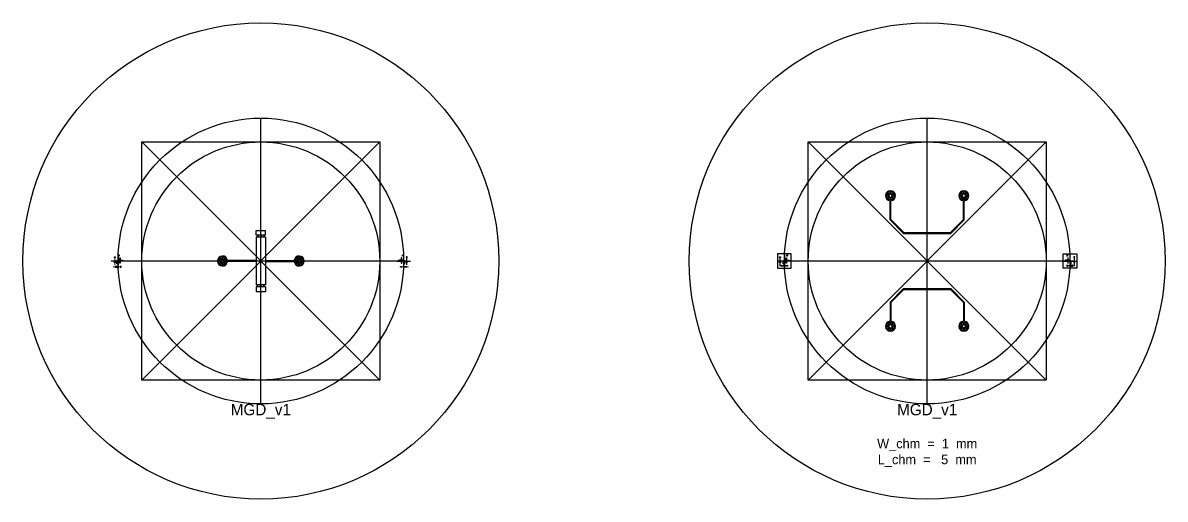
# Model space of a CAD drawing. Header units: millimetres. Extents: x 152971 to 413305, y 107628 to 297981.
# Drawn here: x 152971 to 272971, y 247981 to 297981 of the extents above; entities that cross this region are included whole.
import ezdxf

# ---------------------------------------------------------------- set-up
doc = ezdxf.new("R2010")
doc.units = ezdxf.units.MM
doc.layers.add('CLEAR', color=140, linetype='Continuous')
doc.layers.add('MASK', color=20, linetype='Continuous')
doc.styles.get("Standard").update_dxf_attribs({"font": 'Arial.ttf'})

msp = doc.modelspace()

# ---------------------------------------------------------------- linework, layer by layer
for p, q in [((177971, 257981), (177971, 287981)), ((247971, 257981), (247971, 287981)), ((165471, 285481), (190471, 260481)), ((190471, 285481), (165471, 260481)), ((235471, 285481), (260471, 260481)), ((260471, 285481), (235471, 260481)), ((162971, 273744), (162971, 272219)), ((192971, 273744), (192971, 272219)), ((232971, 273744), (232971, 272219)), ((262971, 273744), (262971, 272219)), ((163686, 272981), (162255, 272981)), ((193301, 272981), (162640, 272981)), ((193301, 272981), (162640, 272981)), ((192255, 272981), (193686, 272981)), ((233686, 272981), (232255, 272981)), ((263301, 272981), (232640, 272981)), ((263301, 272981), (232640, 272981)), ((262255, 272981), (263686, 272981))]:
    msp.add_line(p, q)
for points in [[(165471, 285481), (190471, 285481), (190471, 260481), (165471, 260481)], [(235471, 285481), (260471, 285481), (260471, 260481), (235471, 260481)]]:
    msp.add_lwpolyline(points, close=True)
for centre, radius in [((177971, 272981), 25000), ((247971, 272981), 25000), ((177971, 272981), 15000), ((247971, 272981), 15000), ((177971, 272981), 12500), ((247971, 272981), 12500)]:
    msp.add_circle(centre, radius)
for p in [(192640, 272981), (262640, 272981)]:
    msp.add_point(p)
at = {"layer": 'CLEAR'}
for p, q in [((244068, 277307), (244068, 279309)), ((244168, 277348), (244168, 279309)), ((251773, 277348), (251773, 279309)), ((251873, 277307), (251873, 279309)), ((245471, 275881), (244068, 277307)), ((245513, 275981), (244168, 277348)), ((250429, 275981), (251773, 277348)), ((250471, 275881), (251873, 277307)), ((177471, 276181), (178471, 276181)), ((177471, 275681), (177471, 276181)), ((178471, 275681), (178471, 276181)), ((177613, 275681), (177471, 275681)), ((177471, 275481), (177471, 273031)), ((177613, 275481), (177471, 275481)), ((177613, 275681), (177613, 275481)), ((177946, 275681), (177663, 275681)), ((177663, 275681), (177663, 275481)), ((177946, 275481), (177663, 275481)), ((177946, 275681), (177946, 275481)), ((178279, 275681), (177996, 275681)), ((177996, 275681), (177996, 275481)), ((178279, 275481), (177996, 275481)), ((178279, 275681), (178279, 275481)), ((178471, 275681), (178329, 275681)), ((178329, 275681), (178329, 275481)), ((178471, 275481), (178329, 275481)), ((178471, 275481), (178471, 273031)), ((245471, 275881), (250471, 275881)), ((245513, 275981), (250429, 275981)), ((163086, 273494), (163086, 273619)), ((163086, 273619), (163101, 273619)), ((163101, 273619), (163101, 273494)), ((192840, 273619), (192840, 273494)), ((192855, 273619), (192840, 273619)), ((192855, 273494), (192855, 273619)), ((232255, 273744), (232255, 272219)), ((233686, 273744), (232255, 273744)), ((233686, 272219), (233686, 273744)), ((262255, 273744), (263686, 273744)), ((262255, 272219), (262255, 273744)), ((263686, 273744), (263686, 272219)), ((162524, 272412), (162524, 272319)), ((162539, 272412), (162524, 272412)), ((162539, 272319), (162539, 272412)), ((162561, 272412), (162561, 272350)), ((162576, 272412), (162561, 272412)), ((162576, 272350), (162576, 272412)), ((162593, 273407), (162686, 273407)), ((162593, 273392), (162593, 273407)), ((162686, 273392), (162593, 273392)), ((162593, 273370), (162655, 273370)), ((162593, 273355), (162593, 273370)), ((162655, 273355), (162593, 273355)), ((162593, 273332), (162655, 273332)), ((162593, 273317), (162593, 273332)), ((162655, 273317), (162593, 273317)), ((162593, 273295), (162655, 273295)), ((162593, 273280), (162593, 273295)), ((162655, 273280), (162593, 273280)), ((162593, 273257), (162655, 273257)), ((162593, 273242), (162593, 273257)), ((162655, 273242), (162593, 273242)), ((162593, 273220), (162686, 273220)), ((162593, 273205), (162593, 273220)), ((162686, 273205), (162593, 273205)), ((162593, 273182), (162655, 273182)), ((162593, 273167), (162593, 273182)), ((162655, 273167), (162593, 273167)), ((162593, 273145), (162655, 273145)), ((162593, 273130), (162593, 273145)), ((162655, 273130), (162593, 273130)), ((162593, 273107), (162655, 273107)), ((162593, 273092), (162593, 273107)), ((162655, 273092), (162593, 273092)), ((162593, 273070), (162655, 273070)), ((162593, 273055), (162593, 273070)), ((162655, 273055), (162593, 273055)), ((162593, 273032), (162718, 273032)), ((162593, 273017), (162593, 273032)), ((162718, 273017), (162593, 273017)), ((162593, 272995), (162655, 272995)), ((162593, 272980), (162593, 272995)), ((162655, 272980), (162593, 272980)), ((162593, 272957), (162655, 272957)), ((162593, 272942), (162593, 272957)), ((162655, 272942), (162593, 272942)), ((162593, 272920), (162655, 272920)), ((162593, 272905), (162593, 272920)), ((162655, 272905), (162593, 272905)), ((162593, 272882), (162655, 272882)), ((162593, 272867), (162593, 272882)), ((162655, 272867), (162593, 272867)), ((162593, 272845), (162686, 272845)), ((162593, 272830), (162593, 272845)), ((162686, 272830), (162593, 272830)), ((162593, 272807), (162655, 272807)), ((162593, 272792), (162593, 272807)), ((162655, 272792), (162593, 272792)), ((162593, 272770), (162655, 272770)), ((162593, 272755), (162593, 272770)), ((162655, 272755), (162593, 272755)), ((162593, 272732), (162655, 272732)), ((162593, 272717), (162593, 272732)), ((162655, 272717), (162593, 272717)), ((162593, 272695), (162655, 272695)), ((162593, 272680), (162593, 272695)), ((162655, 272680), (162593, 272680)), ((162593, 272657), (162686, 272657)), ((162593, 272642), (162593, 272657)), ((162686, 272642), (162593, 272642)), ((162599, 272412), (162599, 272350)), ((162614, 272412), (162599, 272412)), ((162614, 272350), (162614, 272412)), ((162636, 272412), (162636, 272350)), ((162651, 272412), (162636, 272412)), ((162651, 272350), (162651, 272412)), ((162655, 273370), (162655, 273355)), ((162655, 273332), (162655, 273317)), ((162655, 273295), (162655, 273280)), ((162655, 273257), (162655, 273242)), ((162655, 273182), (162655, 273167)), ((162655, 273145), (162655, 273130)), ((162655, 273107), (162655, 273092)), ((162655, 273070), (162655, 273055)), ((162655, 272995), (162655, 272980)), ((162655, 272957), (162655, 272942)), ((162655, 272920), (162655, 272905)), ((162655, 272882), (162655, 272867)), ((162655, 272807), (162655, 272792)), ((162655, 272770), (162655, 272755)), ((162655, 272732), (162655, 272717)), ((162655, 272695), (162655, 272680)), ((162674, 272412), (162674, 272350)), ((162689, 272412), (162674, 272412)), ((162686, 273407), (162686, 273392)), ((162686, 273220), (162686, 273205)), ((162686, 272845), (162686, 272830)), ((162686, 272657), (162686, 272642)), ((162689, 272350), (162689, 272412)), ((162711, 272412), (162711, 272319)), ((162726, 272412), (162711, 272412)), ((162718, 273032), (162718, 273017)), ((162726, 272319), (162726, 272412)), ((162749, 272412), (162749, 272350)), ((162764, 272412), (162749, 272412)), ((162764, 272350), (162764, 272412)), ((162786, 272412), (162786, 272350)), ((162801, 272412), (162786, 272412)), ((162801, 272350), (162801, 272412)), ((162824, 272412), (162824, 272350)), ((162839, 272412), (162824, 272412)), ((162839, 272350), (162839, 272412)), ((162847, 272887), (162880, 272887)), ((162847, 272692), (162847, 272887)), ((162880, 272692), (162847, 272692)), ((162861, 272412), (162861, 272350)), ((162876, 272412), (162861, 272412)), ((162876, 272350), (162876, 272412)), ((162880, 272816), (162965, 272901)), ((162880, 272887), (162880, 272816)), ((162880, 272763), (162880, 272692)), ((162880, 272763), (162965, 272678)), ((162899, 273056), (163149, 273056)), ((162899, 272994), (162899, 273056)), ((163149, 272994), (162899, 272994)), ((162899, 272790), (162988, 272878)), ((162899, 272790), (162988, 272701)), ((162899, 272412), (162899, 272287)), ((162914, 272412), (162899, 272412)), ((162914, 272287), (162914, 272412)), ((162936, 272412), (162936, 272350)), ((162951, 272412), (162936, 272412)), ((162951, 272350), (162951, 272412)), ((162965, 272901), (162988, 272878)), ((162965, 272678), (162988, 272701)), ((162974, 272412), (162974, 272350)), ((162989, 272412), (162974, 272412)), ((162989, 272350), (162989, 272412)), ((163011, 272412), (163011, 272350)), ((163026, 272412), (163011, 272412)), ((163026, 272350), (163026, 272412)), ((163049, 272412), (163049, 272350)), ((163064, 272412), (163049, 272412)), ((163064, 272350), (163064, 272412)), ((163101, 273494), (163086, 273494)), ((163086, 272412), (163086, 272319)), ((163101, 272412), (163086, 272412)), ((163101, 272319), (163101, 272412)), ((163124, 272412), (163124, 272350)), ((163139, 272412), (163124, 272412)), ((163139, 272350), (163139, 272412)), ((163149, 273056), (163149, 273306)), ((163149, 273306), (163211, 273306)), ((163149, 272744), (163149, 272994)), ((163211, 272744), (163149, 272744)), ((163161, 272412), (163161, 272350)), ((163176, 272412), (163161, 272412)), ((163176, 272350), (163176, 272412)), ((163199, 272412), (163199, 272350)), ((163214, 272412), (163199, 272412)), ((163211, 273306), (163211, 273056)), ((163211, 273056), (163461, 273056)), ((163461, 272994), (163211, 272994)), ((163211, 272994), (163211, 272744)), ((163214, 272350), (163214, 272412)), ((163236, 272412), (163236, 272350)), ((163251, 272412), (163236, 272412)), ((163251, 272350), (163251, 272412)), ((163274, 272412), (163274, 272319)), ((163289, 272412), (163274, 272412)), ((163289, 272319), (163289, 272412)), ((163461, 273056), (163461, 272994)), ((177471, 273031), (174468, 273031)), ((177471, 272931), (174468, 272931)), ((177471, 272931), (177471, 270481)), ((178471, 273031), (181473, 273031)), ((178471, 272931), (178471, 270481)), ((178471, 272931), (181473, 272931)), ((192730, 273056), (192480, 273056)), ((192480, 273056), (192480, 272994)), ((192480, 272994), (192730, 272994)), ((192653, 272319), (192653, 272412)), ((192653, 272412), (192668, 272412)), ((192668, 272412), (192668, 272319)), ((192690, 272350), (192690, 272412)), ((192690, 272412), (192705, 272412)), ((192705, 272412), (192705, 272350)), ((192728, 272350), (192728, 272412)), ((192728, 272412), (192743, 272412)), ((192793, 273306), (192730, 273306)), ((192730, 273306), (192730, 273056)), ((192730, 272994), (192730, 272744)), ((192730, 272744), (192793, 272744)), ((192743, 272412), (192743, 272350)), ((192765, 272350), (192765, 272412)), ((192765, 272412), (192780, 272412)), ((192780, 272412), (192780, 272350)), ((192793, 273056), (192793, 273306)), ((193043, 273056), (192793, 273056)), ((192793, 272744), (192793, 272994)), ((192793, 272994), (193043, 272994)), ((192803, 272350), (192803, 272412)), ((192803, 272412), (192818, 272412)), ((192818, 272412), (192818, 272350)), ((192840, 273494), (192855, 273494)), ((192840, 272319), (192840, 272412)), ((192840, 272412), (192855, 272412)), ((192855, 272412), (192855, 272319)), ((192878, 272350), (192878, 272412)), ((192878, 272412), (192893, 272412)), ((192893, 272412), (192893, 272350)), ((192915, 272350), (192915, 272412)), ((192915, 272412), (192930, 272412)), ((192930, 272412), (192930, 272350)), ((192953, 272350), (192953, 272412)), ((192953, 272412), (192968, 272412)), ((192977, 272901), (192954, 272878)), ((193042, 272790), (192954, 272878)), ((193042, 272790), (192954, 272701)), ((192977, 272678), (192954, 272701)), ((192968, 272412), (192968, 272350)), ((193062, 272816), (192977, 272901)), ((193062, 272763), (192977, 272678)), ((192990, 272350), (192990, 272412)), ((192990, 272412), (193005, 272412)), ((193005, 272412), (193005, 272350)), ((193028, 272287), (193028, 272412)), ((193028, 272412), (193043, 272412)), ((193043, 272994), (193043, 273056)), ((193043, 272412), (193043, 272287)), ((193094, 272887), (193062, 272887)), ((193062, 272887), (193062, 272816)), ((193062, 272763), (193062, 272692)), ((193062, 272692), (193094, 272692)), ((193065, 272350), (193065, 272412)), ((193065, 272412), (193080, 272412)), ((193080, 272412), (193080, 272350)), ((193094, 272692), (193094, 272887)), ((193103, 272350), (193103, 272412)), ((193103, 272412), (193118, 272412)), ((193118, 272412), (193118, 272350)), ((193140, 272350), (193140, 272412)), ((193140, 272412), (193155, 272412)), ((193155, 272412), (193155, 272350)), ((193178, 272350), (193178, 272412)), ((193178, 272412), (193193, 272412)), ((193193, 272412), (193193, 272350)), ((193215, 272319), (193215, 272412)), ((193215, 272412), (193230, 272412)), ((193349, 273032), (193224, 273032)), ((193224, 273032), (193224, 273017)), ((193224, 273017), (193349, 273017)), ((193230, 272412), (193230, 272319)), ((193253, 272350), (193253, 272412)), ((193253, 272412), (193268, 272412)), ((193349, 273407), (193255, 273407)), ((193255, 273407), (193255, 273392)), ((193255, 273392), (193349, 273392)), ((193349, 273220), (193255, 273220)), ((193255, 273220), (193255, 273205)), ((193255, 273205), (193349, 273205)), ((193349, 272845), (193255, 272845)), ((193255, 272845), (193255, 272830)), ((193255, 272830), (193349, 272830)), ((193349, 272657), (193255, 272657)), ((193255, 272657), (193255, 272642)), ((193255, 272642), (193349, 272642)), ((193268, 272412), (193268, 272350)), ((193349, 273370), (193286, 273370)), ((193286, 273370), (193286, 273355)), ((193286, 273355), (193349, 273355)), ((193349, 273332), (193286, 273332)), ((193286, 273332), (193286, 273317)), ((193286, 273317), (193349, 273317)), ((193349, 273295), (193286, 273295)), ((193286, 273295), (193286, 273280)), ((193286, 273280), (193349, 273280)), ((193349, 273257), (193286, 273257)), ((193286, 273257), (193286, 273242)), ((193286, 273242), (193349, 273242)), ((193349, 273182), (193286, 273182)), ((193286, 273182), (193286, 273167)), ((193286, 273167), (193349, 273167)), ((193349, 273145), (193286, 273145)), ((193286, 273145), (193286, 273130)), ((193286, 273130), (193349, 273130)), ((193349, 273107), (193286, 273107)), ((193286, 273107), (193286, 273092)), ((193286, 273092), (193349, 273092)), ((193349, 273070), (193286, 273070)), ((193286, 273070), (193286, 273055)), ((193286, 273055), (193349, 273055)), ((193349, 272995), (193286, 272995)), ((193286, 272995), (193286, 272980)), ((193286, 272980), (193349, 272980)), ((193349, 272957), (193286, 272957)), ((193286, 272957), (193286, 272942)), ((193286, 272942), (193349, 272942)), ((193349, 272920), (193286, 272920)), ((193286, 272920), (193286, 272905)), ((193286, 272905), (193349, 272905)), ((193349, 272882), (193286, 272882)), ((193286, 272882), (193286, 272867)), ((193286, 272867), (193349, 272867)), ((193349, 272807), (193286, 272807)), ((193286, 272807), (193286, 272792)), ((193286, 272792), (193349, 272792)), ((193349, 272770), (193286, 272770)), ((193286, 272770), (193286, 272755)), ((193286, 272755), (193349, 272755)), ((193349, 272732), (193286, 272732)), ((193286, 272732), (193286, 272717)), ((193286, 272717), (193349, 272717)), ((193349, 272695), (193286, 272695)), ((193286, 272695), (193286, 272680)), ((193286, 272680), (193349, 272680)), ((193290, 272350), (193290, 272412)), ((193290, 272412), (193305, 272412)), ((193305, 272412), (193305, 272350)), ((193328, 272350), (193328, 272412)), ((193328, 272412), (193343, 272412)), ((193343, 272412), (193343, 272350)), ((193349, 273392), (193349, 273407)), ((193349, 273355), (193349, 273370)), ((193349, 273317), (193349, 273332)), ((193349, 273280), (193349, 273295)), ((193349, 273242), (193349, 273257)), ((193349, 273205), (193349, 273220)), ((193349, 273167), (193349, 273182)), ((193349, 273130), (193349, 273145)), ((193349, 273092), (193349, 273107)), ((193349, 273055), (193349, 273070)), ((193349, 273017), (193349, 273032)), ((193349, 272980), (193349, 272995)), ((193349, 272942), (193349, 272957)), ((193349, 272905), (193349, 272920)), ((193349, 272867), (193349, 272882)), ((193349, 272830), (193349, 272845)), ((193349, 272792), (193349, 272807)), ((193349, 272755), (193349, 272770)), ((193349, 272717), (193349, 272732)), ((193349, 272680), (193349, 272695)), ((193349, 272642), (193349, 272657)), ((193365, 272350), (193365, 272412)), ((193365, 272412), (193380, 272412)), ((193380, 272412), (193380, 272350)), ((193403, 272319), (193403, 272412)), ((193403, 272412), (193418, 272412)), ((193418, 272412), (193418, 272319)), ((162524, 272319), (162539, 272319)), ((162561, 272350), (162576, 272350)), ((162599, 272350), (162614, 272350)), ((162636, 272350), (162651, 272350)), ((162674, 272350), (162689, 272350)), ((162711, 272319), (162726, 272319)), ((162749, 272350), (162764, 272350)), ((162786, 272350), (162801, 272350)), ((162824, 272350), (162839, 272350)), ((162861, 272350), (162876, 272350)), ((162899, 272287), (162914, 272287)), ((162936, 272350), (162951, 272350)), ((162974, 272350), (162989, 272350)), ((163011, 272350), (163026, 272350)), ((163049, 272350), (163064, 272350)), ((163086, 272319), (163101, 272319)), ((163124, 272350), (163139, 272350)), ((163161, 272350), (163176, 272350)), ((163199, 272350), (163214, 272350)), ((163236, 272350), (163251, 272350)), ((163274, 272319), (163289, 272319)), ((192668, 272319), (192653, 272319)), ((192705, 272350), (192690, 272350)), ((192743, 272350), (192728, 272350)), ((192780, 272350), (192765, 272350)), ((192818, 272350), (192803, 272350)), ((192855, 272319), (192840, 272319)), ((192893, 272350), (192878, 272350)), ((192930, 272350), (192915, 272350)), ((192968, 272350), (192953, 272350)), ((193005, 272350), (192990, 272350)), ((193043, 272287), (193028, 272287)), ((193080, 272350), (193065, 272350)), ((193118, 272350), (193103, 272350)), ((193155, 272350), (193140, 272350)), ((193193, 272350), (193178, 272350)), ((193230, 272319), (193215, 272319)), ((193268, 272350), (193253, 272350)), ((193305, 272350), (193290, 272350)), ((193343, 272350), (193328, 272350)), ((193380, 272350), (193365, 272350)), ((193418, 272319), (193403, 272319)), ((232255, 272219), (233686, 272219)), ((263686, 272219), (262255, 272219)), ((177613, 270481), (177471, 270481)), ((177471, 270281), (177471, 269781)), ((177613, 270281), (177471, 270281)), ((177613, 270281), (177613, 270481)), ((177946, 270481), (177663, 270481)), ((177663, 270281), (177663, 270481)), ((177946, 270281), (177663, 270281)), ((177946, 270281), (177946, 270481)), ((178279, 270481), (177996, 270481)), ((177996, 270281), (177996, 270481)), ((178279, 270281), (177996, 270281)), ((178279, 270281), (178279, 270481)), ((178471, 270481), (178329, 270481)), ((178329, 270281), (178329, 270481)), ((178471, 270281), (178329, 270281)), ((178471, 270281), (178471, 269781)), ((245471, 270081), (244068, 268655)), ((245471, 270081), (250471, 270081)), ((250471, 270081), (251873, 268655)), ((177471, 269781), (178471, 269781)), ((245513, 269981), (244168, 268614)), ((245513, 269981), (250429, 269981)), ((250429, 269981), (251773, 268614)), ((244068, 268655), (244068, 266653)), ((244168, 268614), (244168, 266653)), ((251773, 268614), (251773, 266653)), ((251873, 268655), (251873, 266653))]:
    msp.add_line(p, q, dxfattribs=at)
for centre, start, end in [((244118, 279832), 275.46502, 264.53498), ((251823, 279832), 275.46502, 264.53498), ((173946, 272981), 5.46502, 354.53498), ((181996, 272981), 185.46502, 174.53498), ((244118, 266130), 95.46502, 84.53498), ((251823, 266130), 95.46502, 84.53498)]:
    msp.add_arc(centre, 525, start, end, dxfattribs=at)
at = {"layer": 'MASK'}
for p, q in [((233226, 273494), (233226, 273619)), ((233226, 273619), (233241, 273619)), ((233241, 273619), (233241, 273494)), ((233273, 273494), (233273, 273619)), ((233273, 273619), (233288, 273619)), ((233288, 273619), (233288, 273494)), ((262669, 273619), (262654, 273619)), ((262654, 273619), (262654, 273494)), ((262669, 273494), (262669, 273619)), ((262715, 273619), (262700, 273619)), ((262700, 273619), (262700, 273494)), ((262715, 273494), (262715, 273619)), ((232443, 273017), (232443, 273032)), ((232443, 273032), (232568, 273032)), ((232568, 273017), (232443, 273017)), ((232474, 273392), (232474, 273407)), ((232474, 273407), (232568, 273407)), ((232568, 273392), (232474, 273392)), ((232474, 273205), (232474, 273220)), ((232474, 273220), (232568, 273220)), ((232568, 273205), (232474, 273205)), ((232474, 272830), (232474, 272845)), ((232474, 272845), (232568, 272845)), ((232568, 272830), (232474, 272830)), ((232474, 272642), (232474, 272657)), ((232474, 272657), (232568, 272657)), ((232568, 272642), (232474, 272642)), ((232505, 273355), (232505, 273370)), ((232505, 273370), (232568, 273370)), ((232568, 273355), (232505, 273355)), ((232505, 273317), (232505, 273332)), ((232505, 273332), (232568, 273332)), ((232568, 273317), (232505, 273317)), ((232505, 273280), (232505, 273295)), ((232505, 273295), (232568, 273295)), ((232568, 273280), (232505, 273280)), ((232505, 273242), (232505, 273257)), ((232505, 273257), (232568, 273257)), ((232568, 273242), (232505, 273242)), ((232505, 273167), (232505, 273182)), ((232505, 273182), (232568, 273182)), ((232568, 273167), (232505, 273167)), ((232505, 273130), (232505, 273145)), ((232505, 273145), (232568, 273145)), ((232568, 273130), (232505, 273130)), ((232505, 273092), (232505, 273107)), ((232505, 273107), (232568, 273107)), ((232568, 273092), (232505, 273092)), ((232505, 273055), (232505, 273070)), ((232505, 273070), (232568, 273070)), ((232568, 273055), (232505, 273055)), ((232505, 272980), (232505, 272995)), ((232505, 272995), (232568, 272995)), ((232568, 272980), (232505, 272980)), ((232505, 272942), (232505, 272957)), ((232505, 272957), (232568, 272957)), ((232568, 272942), (232505, 272942)), ((232505, 272905), (232505, 272920)), ((232505, 272920), (232568, 272920)), ((232568, 272905), (232505, 272905)), ((232505, 272867), (232505, 272882)), ((232505, 272882), (232568, 272882)), ((232568, 272867), (232505, 272867)), ((232505, 272792), (232505, 272807)), ((232505, 272807), (232568, 272807)), ((232568, 272792), (232505, 272792)), ((232505, 272755), (232505, 272770)), ((232505, 272770), (232568, 272770)), ((232568, 272755), (232505, 272755)), ((232505, 272717), (232505, 272732)), ((232505, 272732), (232568, 272732)), ((232568, 272717), (232505, 272717)), ((232505, 272680), (232505, 272695)), ((232505, 272695), (232568, 272695)), ((232568, 272680), (232505, 272680)), ((232524, 272437), (232524, 272531)), ((232524, 272531), (232539, 272531)), ((232539, 272437), (232524, 272437)), ((232539, 272531), (232539, 272437)), ((232561, 272437), (232561, 272500)), ((232561, 272500), (232576, 272500)), ((232576, 272437), (232561, 272437)), ((232568, 273407), (232568, 273392)), ((232568, 273370), (232568, 273355)), ((232568, 273332), (232568, 273317)), ((232568, 273295), (232568, 273280)), ((232568, 273257), (232568, 273242)), ((232568, 273220), (232568, 273205)), ((232568, 273182), (232568, 273167)), ((232568, 273145), (232568, 273130)), ((232568, 273107), (232568, 273092)), ((232568, 273070), (232568, 273055)), ((232568, 273032), (232568, 273017)), ((232568, 272995), (232568, 272980)), ((232568, 272957), (232568, 272942)), ((232568, 272920), (232568, 272905)), ((232568, 272882), (232568, 272867)), ((232568, 272845), (232568, 272830)), ((232568, 272807), (232568, 272792)), ((232568, 272770), (232568, 272755)), ((232568, 272732), (232568, 272717)), ((232568, 272695), (232568, 272680)), ((232568, 272657), (232568, 272642)), ((232576, 272500), (232576, 272437)), ((232599, 272437), (232599, 272500)), ((232599, 272500), (232614, 272500)), ((232614, 272437), (232599, 272437)), ((232614, 272500), (232614, 272437)), ((232636, 272437), (232636, 272500)), ((232636, 272500), (232651, 272500)), ((232651, 272437), (232636, 272437)), ((232651, 272500), (232651, 272437)), ((232674, 272437), (232674, 272500)), ((232674, 272500), (232689, 272500)), ((232689, 272437), (232674, 272437)), ((232689, 272500), (232689, 272437)), ((232711, 272437), (232711, 272531)), ((232711, 272531), (232726, 272531)), ((232726, 272437), (232711, 272437)), ((232726, 272531), (232726, 272437)), ((232749, 272437), (232749, 272500)), ((232749, 272500), (232764, 272500)), ((232764, 272437), (232749, 272437)), ((232764, 272500), (232764, 272437)), ((232786, 272437), (232786, 272500)), ((232786, 272500), (232801, 272500)), ((232801, 272437), (232786, 272437)), ((232801, 272500), (232801, 272437)), ((232824, 272437), (232824, 272500)), ((232824, 272500), (232839, 272500)), ((232839, 272437), (232824, 272437)), ((232839, 272500), (232839, 272437)), ((232851, 272883), (232876, 272883)), ((232851, 272696), (232851, 272883)), ((232876, 272696), (232851, 272696)), ((232861, 272437), (232861, 272500)), ((232861, 272500), (232876, 272500)), ((232876, 272437), (232861, 272437)), ((232876, 272807), (232965, 272896)), ((232876, 272883), (232876, 272807)), ((232876, 272772), (232876, 272696)), ((232876, 272772), (232965, 272683)), ((232876, 272500), (232876, 272437)), ((232894, 272790), (232982, 272878)), ((232894, 272790), (232982, 272701)), ((232899, 272437), (232899, 272562)), ((232899, 272562), (232914, 272562)), ((232914, 272437), (232899, 272437)), ((232903, 273052), (233153, 273052)), ((232903, 272997), (232903, 273052)), ((233153, 272997), (232903, 272997)), ((232914, 272562), (232914, 272437)), ((232936, 272437), (232936, 272500)), ((232936, 272500), (232951, 272500)), ((232951, 272437), (232936, 272437)), ((232951, 272500), (232951, 272437)), ((232965, 272896), (232982, 272878)), ((232965, 272683), (232982, 272701)), ((232974, 272437), (232974, 272500)), ((232974, 272500), (232989, 272500)), ((232989, 272437), (232974, 272437)), ((232989, 272500), (232989, 272437)), ((233011, 272437), (233011, 272500)), ((233011, 272500), (233026, 272500)), ((233026, 272437), (233011, 272437)), ((233026, 272500), (233026, 272437)), ((233049, 272437), (233049, 272500)), ((233049, 272500), (233064, 272500)), ((233064, 272437), (233049, 272437)), ((233064, 272500), (233064, 272437)), ((233086, 272437), (233086, 272531)), ((233086, 272531), (233101, 272531)), ((233101, 272437), (233086, 272437)), ((233101, 272531), (233101, 272437)), ((233124, 272437), (233124, 272500)), ((233124, 272500), (233139, 272500)), ((233139, 272437), (233124, 272437)), ((233139, 272500), (233139, 272437)), ((233153, 273052), (233153, 273302)), ((233153, 273302), (233208, 273302)), ((233153, 272747), (233153, 272997)), ((233208, 272747), (233153, 272747)), ((233161, 272437), (233161, 272500)), ((233161, 272500), (233176, 272500)), ((233176, 272437), (233161, 272437)), ((233176, 272500), (233176, 272437)), ((233199, 272437), (233199, 272500)), ((233199, 272500), (233214, 272500)), ((233214, 272437), (233199, 272437)), ((233208, 273302), (233208, 273052)), ((233208, 273052), (233458, 273052)), ((233458, 272997), (233208, 272997)), ((233208, 272997), (233208, 272747)), ((233214, 272500), (233214, 272437)), ((233241, 273494), (233226, 273494)), ((233236, 272437), (233236, 272500)), ((233236, 272500), (233251, 272500)), ((233251, 272437), (233236, 272437)), ((233251, 272500), (233251, 272437)), ((233288, 273494), (233273, 273494)), ((233274, 272437), (233274, 272531)), ((233274, 272531), (233289, 272531)), ((233289, 272437), (233274, 272437)), ((233289, 272531), (233289, 272437)), ((233458, 273052), (233458, 272997)), ((262734, 273052), (262484, 273052)), ((262484, 273052), (262484, 272997)), ((262484, 272997), (262734, 272997)), ((262668, 272531), (262653, 272531)), ((262653, 272531), (262653, 272437)), ((262653, 272437), (262668, 272437)), ((262654, 273494), (262669, 273494)), ((262668, 272437), (262668, 272531)), ((262705, 272500), (262690, 272500)), ((262690, 272500), (262690, 272437)), ((262690, 272437), (262705, 272437)), ((262700, 273494), (262715, 273494)), ((262705, 272437), (262705, 272500)), ((262743, 272500), (262728, 272500)), ((262728, 272500), (262728, 272437)), ((262728, 272437), (262743, 272437)), ((262789, 273302), (262734, 273302)), ((262734, 273302), (262734, 273052)), ((262734, 272997), (262734, 272747)), ((262734, 272747), (262789, 272747)), ((262743, 272437), (262743, 272500)), ((262780, 272500), (262765, 272500)), ((262765, 272500), (262765, 272437)), ((262765, 272437), (262780, 272437)), ((262780, 272437), (262780, 272500)), ((262789, 273052), (262789, 273302)), ((263039, 273052), (262789, 273052)), ((262789, 272747), (262789, 272997)), ((262789, 272997), (263039, 272997)), ((262818, 272500), (262803, 272500)), ((262803, 272500), (262803, 272437)), ((262803, 272437), (262818, 272437)), ((262818, 272437), (262818, 272500)), ((262855, 272531), (262840, 272531)), ((262840, 272531), (262840, 272437)), ((262840, 272437), (262855, 272437)), ((262855, 272437), (262855, 272531)), ((262893, 272500), (262878, 272500)), ((262878, 272500), (262878, 272437)), ((262878, 272437), (262893, 272437)), ((262893, 272437), (262893, 272500)), ((262930, 272500), (262915, 272500)), ((262915, 272500), (262915, 272437)), ((262915, 272437), (262930, 272437)), ((262930, 272437), (262930, 272500)), ((262968, 272500), (262953, 272500)), ((262953, 272500), (262953, 272437)), ((262953, 272437), (262968, 272437)), ((262977, 272896), (262959, 272878)), ((263048, 272790), (262959, 272878)), ((263048, 272790), (262959, 272701)), ((262977, 272683), (262959, 272701)), ((262968, 272437), (262968, 272500)), ((263065, 272807), (262977, 272896)), ((263065, 272772), (262977, 272683)), ((263005, 272500), (262990, 272500)), ((262990, 272500), (262990, 272437)), ((262990, 272437), (263005, 272437)), ((263005, 272437), (263005, 272500)), ((263043, 272562), (263028, 272562)), ((263028, 272562), (263028, 272437)), ((263028, 272437), (263043, 272437)), ((263039, 272997), (263039, 273052)), ((263043, 272437), (263043, 272562)), ((263090, 272883), (263065, 272883)), ((263065, 272883), (263065, 272807)), ((263065, 272772), (263065, 272696)), ((263065, 272696), (263090, 272696)), ((263080, 272500), (263065, 272500)), ((263065, 272500), (263065, 272437)), ((263065, 272437), (263080, 272437)), ((263080, 272437), (263080, 272500)), ((263090, 272696), (263090, 272883)), ((263118, 272500), (263103, 272500)), ((263103, 272500), (263103, 272437)), ((263103, 272437), (263118, 272437)), ((263118, 272437), (263118, 272500)), ((263155, 272500), (263140, 272500)), ((263140, 272500), (263140, 272437)), ((263140, 272437), (263155, 272437)), ((263155, 272437), (263155, 272500)), ((263193, 272500), (263178, 272500)), ((263178, 272500), (263178, 272437)), ((263178, 272437), (263193, 272437)), ((263193, 272437), (263193, 272500)), ((263230, 272531), (263215, 272531)), ((263215, 272531), (263215, 272437)), ((263215, 272437), (263230, 272437)), ((263230, 272437), (263230, 272531)), ((263268, 272500), (263253, 272500)), ((263253, 272500), (263253, 272437)), ((263253, 272437), (263268, 272437)), ((263268, 272437), (263268, 272500)), ((263305, 272500), (263290, 272500)), ((263290, 272500), (263290, 272437)), ((263290, 272437), (263305, 272437)), ((263305, 272437), (263305, 272500)), ((263343, 272500), (263328, 272500)), ((263328, 272500), (263328, 272437)), ((263328, 272437), (263343, 272437)), ((263343, 272437), (263343, 272500)), ((263380, 272500), (263365, 272500)), ((263365, 272500), (263365, 272437)), ((263365, 272437), (263380, 272437)), ((263468, 273407), (263374, 273407)), ((263374, 273407), (263374, 273392)), ((263374, 273392), (263468, 273392)), ((263436, 273370), (263374, 273370)), ((263374, 273370), (263374, 273355)), ((263374, 273355), (263436, 273355)), ((263436, 273332), (263374, 273332)), ((263374, 273332), (263374, 273317)), ((263374, 273317), (263436, 273317)), ((263436, 273295), (263374, 273295)), ((263374, 273295), (263374, 273280)), ((263374, 273280), (263436, 273280)), ((263436, 273257), (263374, 273257)), ((263374, 273257), (263374, 273242)), ((263374, 273242), (263436, 273242)), ((263468, 273220), (263374, 273220)), ((263374, 273220), (263374, 273205)), ((263374, 273205), (263468, 273205)), ((263436, 273182), (263374, 273182)), ((263374, 273182), (263374, 273167)), ((263374, 273167), (263436, 273167)), ((263436, 273145), (263374, 273145)), ((263374, 273145), (263374, 273130)), ((263374, 273130), (263436, 273130)), ((263436, 273107), (263374, 273107)), ((263374, 273107), (263374, 273092)), ((263374, 273092), (263436, 273092)), ((263436, 273070), (263374, 273070)), ((263374, 273070), (263374, 273055)), ((263374, 273055), (263436, 273055)), ((263499, 273032), (263374, 273032)), ((263374, 273032), (263374, 273017)), ((263374, 273017), (263499, 273017)), ((263436, 272995), (263374, 272995)), ((263374, 272995), (263374, 272980)), ((263374, 272980), (263436, 272980)), ((263436, 272957), (263374, 272957)), ((263374, 272957), (263374, 272942)), ((263374, 272942), (263436, 272942)), ((263436, 272920), (263374, 272920)), ((263374, 272920), (263374, 272905)), ((263374, 272905), (263436, 272905)), ((263436, 272882), (263374, 272882)), ((263374, 272882), (263374, 272867)), ((263374, 272867), (263436, 272867)), ((263468, 272845), (263374, 272845)), ((263374, 272845), (263374, 272830)), ((263374, 272830), (263468, 272830)), ((263436, 272807), (263374, 272807)), ((263374, 272807), (263374, 272792)), ((263374, 272792), (263436, 272792)), ((263436, 272770), (263374, 272770)), ((263374, 272770), (263374, 272755)), ((263374, 272755), (263436, 272755)), ((263436, 272732), (263374, 272732)), ((263374, 272732), (263374, 272717)), ((263374, 272717), (263436, 272717)), ((263436, 272695), (263374, 272695)), ((263374, 272695), (263374, 272680)), ((263374, 272680), (263436, 272680)), ((263468, 272657), (263374, 272657)), ((263374, 272657), (263374, 272642)), ((263374, 272642), (263468, 272642)), ((263380, 272437), (263380, 272500)), ((263418, 272531), (263403, 272531)), ((263403, 272531), (263403, 272437)), ((263403, 272437), (263418, 272437)), ((263418, 272437), (263418, 272531)), ((263436, 273355), (263436, 273370)), ((263436, 273317), (263436, 273332)), ((263436, 273280), (263436, 273295)), ((263436, 273242), (263436, 273257)), ((263436, 273167), (263436, 273182)), ((263436, 273130), (263436, 273145)), ((263436, 273092), (263436, 273107)), ((263436, 273055), (263436, 273070)), ((263436, 272980), (263436, 272995)), ((263436, 272942), (263436, 272957)), ((263436, 272905), (263436, 272920)), ((263436, 272867), (263436, 272882)), ((263436, 272792), (263436, 272807)), ((263436, 272755), (263436, 272770)), ((263436, 272717), (263436, 272732)), ((263436, 272680), (263436, 272695)), ((263468, 273392), (263468, 273407)), ((263468, 273205), (263468, 273220)), ((263468, 272830), (263468, 272845)), ((263468, 272642), (263468, 272657)), ((263499, 273017), (263499, 273032))]:
    msp.add_line(p, q, dxfattribs=at)
for points in [[(243997, 279882), (243682, 279882, -0.1399569), (243774, 280105)], [(243998, 279782), (243682, 279782, 0.1408949), (243775, 279558)], [(244068, 279952), (244068, 280268, 0.140481), (243845, 280176)], [(244068, 279711), (244068, 279396, -0.1395432), (243846, 279487)], [(244391, 280177, 0.1395432), (244168, 280268), (244168, 279953)], [(244168, 279711), (244392, 279488, -0.140481), (244168, 279396)], [(244462, 280106, -0.1408949), (244555, 279882), (244239, 279882)], [(244463, 279559, 0.1399569), (244555, 279782), (244239, 279782)], [(251480, 280106, 0.1408949), (251387, 279882), (251703, 279882)], [(251479, 279559, -0.1399569), (251387, 279782), (251702, 279782)], [(251773, 279711), (251550, 279488, 0.140481), (251773, 279396)], [(251551, 280177, -0.1395432), (251773, 280268), (251773, 279953)], [(251873, 279952), (251873, 280268, -0.140481), (252097, 280176)], [(251873, 279711), (251873, 279396, 0.1395432), (252096, 279487)], [(251944, 279882), (252260, 279882, 0.1399569), (252167, 280105)], [(251944, 279782), (252260, 279782, -0.1408949), (252166, 279558)], [(173825, 273031), (173509, 273031, -0.1399569), (173602, 273254)], [(173826, 272931), (173509, 272931, 0.1408949), (173603, 272707)], [(173896, 273102), (173896, 273417, 0.140481), (173672, 273325)], [(173896, 272860), (173896, 272545, -0.1395432), (173673, 272636)], [(174218, 273326, 0.1395432), (173996, 273417), (173996, 273102)], [(173996, 272861), (174219, 272637, -0.140481), (173996, 272545)], [(174289, 273255, -0.1408949), (174382, 273031), (174066, 273031)], [(174290, 272708, 0.1399569), (174382, 272931), (174067, 272931)], [(181653, 273255, 0.1408949), (181559, 273031), (181876, 273031)], [(181652, 272708, -0.1399569), (181559, 272931), (181875, 272931)], [(181946, 272861), (181722, 272637, 0.140481), (181946, 272545)], [(181723, 273326, -0.1395432), (181946, 273417), (181946, 273102)], [(182046, 273102), (182046, 273417, -0.140481), (182269, 273325)], [(182046, 272860), (182046, 272545, 0.1395432), (182268, 272636)], [(182116, 272931), (182432, 272931, -0.1408949), (182339, 272707)], [(182117, 273031), (182432, 273031, 0.1399569), (182340, 273254)], [(243998, 266180), (243682, 266180, -0.1408949), (243775, 266404)], [(244068, 266251), (244068, 266567, 0.1395432), (243846, 266475)], [(244168, 266251), (244392, 266474, 0.140481), (244168, 266567)], [(244463, 266403, -0.1399569), (244555, 266180), (244239, 266180)], [(251479, 266403, 0.1399569), (251387, 266180), (251702, 266180)], [(251773, 266251), (251550, 266474, -0.140481), (251773, 266567)], [(251873, 266251), (251873, 266567, -0.1395432), (252096, 266475)], [(251944, 266180), (252260, 266180, 0.1408949), (252166, 266404)], [(243997, 266080), (243682, 266080, 0.1399569), (243774, 265857)], [(244068, 266010), (244068, 265694, -0.140481), (243845, 265787)], [(244391, 265786, -0.1395432), (244168, 265694), (244168, 266009)], [(244462, 265856, 0.1408949), (244555, 266080), (244239, 266080)], [(251480, 265856, -0.1408949), (251387, 266080), (251703, 266080)], [(251551, 265786, 0.1395432), (251773, 265694), (251773, 266009)], [(251873, 266010), (251873, 265694, 0.140481), (252097, 265787)], [(251944, 266080), (252260, 266080, -0.1399569), (252167, 265857)]]:
    msp.add_lwpolyline(points, format="xyb", close=True, dxfattribs=at)

# ---------------------------------------------------------------- texts
at = {"layer": 'CLEAR', "char_height": 1000, "attachment_point": 2}
for s, insert in [('{\\fCentury Gothic|b0|i0|c0|p34;\\H1.2x;MGD_v1}', (177971, 257981)), ('{\\fCentury Gothic|b0|i0|c0|p34;\\H1.2x;MGD_v1\\H0.83333x;\\P\\PW_chm  =  1  mm\\PL_chm  =   5  mm}', (247971, 257981))]:
    msp.add_mtext_dynamic_manual_height_columns(s, width=22048.28, gutter_width=12.5, heights=[8384], dxfattribs=dict(at, insert=insert))

doc.saveas('drawing.dxf')
